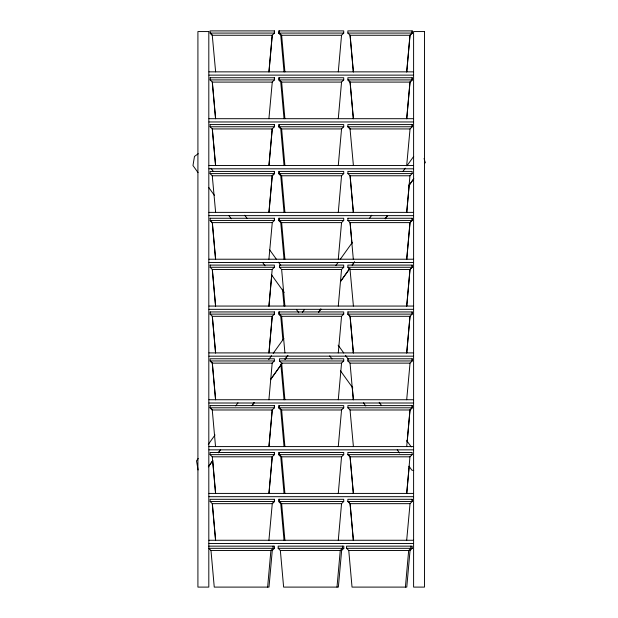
<?xml version="1.0" encoding="UTF-8"?>
<svg xmlns="http://www.w3.org/2000/svg" width="618" height="618" viewBox="0 0 618 618"><rect width="100%" height="100%" fill="white"/><g stroke="black" fill="none" stroke-linecap="round" stroke-linejoin="round"><path stroke-width="0.93" d="M268.915 71.858L272.183 35.257L274.446 33.078L274.446 30.9L210.089 30.9L210.182 33.078L212.36 35.257M269 71.858L272.268 35.257M268.915 118.695L272.268 82.094M268.915 165.539L272.183 128.938L274.446 126.76L274.446 124.581L210.089 124.581M269 165.539L272.268 128.938M268.915 212.376L272.183 175.775L274.361 173.596L274.361 171.418M269 212.376L272.268 175.775L274.446 173.596L274.446 171.418L210.089 171.418L210.089 173.596L212.268 175.775L215.628 212.376M268.915 259.22L272.268 222.619M268.915 306.057L272.183 269.456L274.361 267.277L274.361 265.099L210.089 265.099M269 306.057L271.765 275.087M268.915 352.901L272.183 316.3L274.446 314.122L274.446 311.943L210.089 311.943M269 352.901L272.268 316.3M268.915 399.738L272.183 363.137L274.361 360.958L274.361 358.78L210.089 358.78L210.182 360.958L212.36 363.137L215.628 399.738M268.915 446.582L272.183 409.981L274.446 407.803L274.446 405.624L210.089 405.624M269 446.582L272.268 409.981M268.915 493.419L272.183 456.818L274.446 454.639L274.446 452.461L210.089 452.461L210.089 454.639L212.268 456.818L215.535 493.419M269 493.419L272.268 456.818M268.915 540.263L272.268 503.662L274.446 501.484L274.446 499.305L210.089 499.305L210.182 501.484M267.633 587.1L270.9 550.499L273.079 548.32L273.079 546.142M274.446 548.32L272.268 550.499L269 587.1L214.253 587.1L210.985 550.499L208.807 548.32L274.446 548.32L274.446 546.142L208.807 546.142M338.278 71.858L341.545 35.257L343.724 33.078L343.724 30.9L278.587 30.9L278.587 33.078L280.765 35.257L284.033 71.858M338.278 118.695L341.545 82.094L343.724 79.915L343.724 77.737L278.587 77.737L278.587 79.915L280.765 82.094L284.033 118.695M338.278 165.539L341.545 128.938L343.724 126.76L343.724 124.581L278.587 124.581L278.587 126.76L280.765 128.938L284.033 165.539M338.278 212.376L341.545 175.775L343.724 173.596L343.724 171.418L278.587 171.418L278.587 173.596L280.765 175.775L284.033 212.376M338.278 259.22L341.545 222.619L343.724 220.441L343.724 218.262L278.587 218.262L278.587 220.441L280.765 222.619L284.033 259.22M338.278 306.057L341.545 269.456L343.724 267.277L343.724 265.099L279.46 265.099L279.46 267.277L281.638 269.456L284.906 306.057M338.278 352.901L341.545 316.3L343.724 314.122L343.724 311.943L278.587 311.943L278.587 314.122L280.765 316.3L282.859 339.761M338.278 399.738L341.545 363.137L343.724 360.958L343.724 358.78L279.46 358.78L279.46 360.958L281.638 363.137L284.906 399.738M338.278 446.582L341.545 409.981L343.724 407.803L343.724 405.624L278.587 405.624L278.587 407.803L280.765 409.981L284.033 446.582M338.278 493.419L341.545 456.818L343.724 454.639L343.724 452.461L278.587 452.461L278.587 454.639L280.765 456.818L284.033 493.419M338.278 540.263L341.545 503.662L343.724 501.484L343.724 499.305L278.587 499.305L278.587 501.484L280.765 503.662L284.033 540.263M336.995 587.1L340.263 550.499L342.442 548.32L342.442 546.142M341.638 550.499L338.37 587.1L283.623 587.1L280.356 550.499L278.177 548.32L278.177 546.142L343.817 546.142L343.817 548.32L341.638 550.499L280.356 550.499M406.69 71.858L409.958 35.257L412.136 33.078L412.136 30.9M406.775 71.858L410.043 35.257L412.221 33.078L412.221 30.9L347.864 30.9L347.864 33.078L350.136 35.257L353.403 71.858M406.69 118.695L409.958 82.094L412.136 79.915L412.136 77.737M406.775 118.695L410.043 82.094L412.221 79.915L412.221 77.737L347.864 77.737L347.957 79.915L350.136 82.094L353.403 118.695M406.69 165.539L410.043 128.938L412.221 126.76L412.221 124.581L347.864 124.581L347.864 126.76L350.043 128.938L353.403 165.539M406.69 212.376L409.958 175.775L412.136 173.596L412.136 171.418L347.864 171.418L347.957 173.596M406.775 212.376L409.294 184.226M406.69 259.22L409.958 222.619L412.136 220.441L412.136 218.262M406.775 259.22L410.043 222.619L412.221 220.441L412.221 218.262L347.864 218.262M406.69 306.057L409.958 269.456L412.136 267.277L412.136 265.099M406.775 306.057L410.043 269.456L412.221 267.277L412.221 265.099L347.864 265.099L347.864 267.277L350.043 269.456L353.403 306.057M406.69 352.901L409.958 316.3L412.221 314.122L412.221 311.943L347.864 311.943M406.775 352.901L410.043 316.3L350.043 316.3L347.864 314.122L347.957 311.943M406.69 399.738L410.043 363.137L412.221 360.958L412.221 358.78L347.864 358.78L347.864 360.958L350.043 363.137L353.311 399.738M406.69 446.582L409.958 409.981L412.136 407.803L412.136 405.624M407.2 441.885L410.043 409.981L412.221 407.803L412.221 405.624L347.864 405.624L347.957 407.803M406.69 493.419L409.958 456.818L412.136 454.639L412.136 452.461L347.864 452.461L347.864 454.639L350.043 456.818L353.311 493.419M406.775 493.419L409.209 466.204M406.69 540.263L410.043 503.662L412.221 501.484L412.221 499.305L347.864 499.305L347.864 501.484L350.043 503.662L353.311 540.263M405.408 587.1L408.676 550.499L410.854 548.32L410.854 546.142M410.043 550.499L406.775 587.1L352.028 587.1L348.761 550.499L346.582 548.32L346.582 546.142L412.221 546.142L412.221 548.32L410.043 550.499L348.761 550.499M198.084 469.974L196.516 460.858L198.239 458.502M208.312 444.381L215.025 434.964M235.69 405.933L237.969 402.789M268.706 359.637L271.549 355.713M273.187 353.357L283.863 338.448M302.287 312.553L304.566 309.417M335.868 265.477L338.146 262.341M340.34 259.197L352.136 242.719M369.44 218.393L371.727 215.257M403.021 171.317L405.3 168.181M406.938 165.825L413.697 156.408M208.83 466.096L212.754 460.595L215.628 493.419M218.355 452.747L220.595 449.603M251.951 405.64L254.191 402.496M281.63 364.033L270.429 379.73L282.233 363.245M284.991 359.321L287.787 355.396M318.587 312.214L320.827 309.07M340.425 281.592L349.942 268.243L340.464 281.592M352.183 265.107L354.423 261.962M385.223 218.787L387.463 215.643L385.261 218.787M413.218 179.529L408.737 185.809L413.821 178.741M208.32 466.876L212.801 460.595M218.393 452.747L220.634 449.603M251.997 405.64L254.237 402.496M285.029 359.321L287.834 355.396M318.625 312.214L320.866 309.07M352.229 265.107L354.469 261.962M274.361 499.305L274.361 501.484L272.183 503.662L212.268 503.662L215.535 540.263M198.262 153.712L194.469 156.431L192.978 165.554L198.046 172.607M278.587 33.078L343.724 33.078M347.864 33.078L412.136 33.078M274.361 30.9L274.361 33.078L210.089 33.078L212.268 35.257L272.183 35.257M279.46 30.9L279.46 33.078L281.638 35.257L341.545 35.257M409.958 35.257L350.043 35.257L353.311 71.858M209.023 71.858L413.388 71.858M209.023 75.126L413.388 75.126M210.089 77.737L274.446 77.737L274.446 79.915L272.183 82.094L212.268 82.094L215.535 118.695M210.182 77.737L210.089 79.915L274.361 79.915L274.361 77.737M279.46 77.737L279.46 79.915L343.724 79.915M412.136 79.915L347.864 79.915L350.043 82.094L353.311 118.695M279.46 79.915L281.638 82.094L341.545 82.094M350.043 82.094L409.958 82.094M209.023 118.695L413.388 118.695M209.023 121.962L413.388 121.962M210.182 124.581L210.089 126.76L274.361 126.76L274.361 124.581M278.587 126.76L343.724 126.76M347.864 126.76L412.136 126.76L412.136 124.581M272.183 128.938L212.268 128.938L215.535 165.539M279.46 124.581L279.46 126.76L281.638 128.938L341.545 128.938M350.043 128.938L409.958 128.938M209.023 165.539L413.388 165.539M209.023 168.807L413.388 168.807M210.089 173.596L274.361 173.596M278.587 173.596L343.724 173.596M412.136 173.596L347.864 173.596L350.136 175.775L353.403 212.376M212.268 175.775L272.183 175.775M279.46 171.418L279.46 173.596L281.638 175.775L341.545 175.775M409.958 175.775L350.043 175.775L353.311 212.376M209.023 212.376L413.388 212.376M209.023 215.643L413.388 215.643M210.089 218.262L274.446 218.262L274.446 220.441L272.183 222.619L212.268 222.619L210.089 220.441L274.361 220.441L274.361 218.262M278.587 220.441L343.724 220.441M347.957 218.262L347.864 220.441L412.136 220.441M279.46 218.262L279.46 220.441L281.638 222.619L341.545 222.619M409.958 222.619L350.043 222.619L353.311 259.22M209.023 259.22L413.388 259.22M209.023 262.488L413.388 262.488M274.361 267.277L210.089 267.277L212.36 269.456L215.628 306.057M279.46 267.277L343.724 267.277M347.864 267.277L412.136 267.277M272.183 269.456L212.268 269.456L215.535 306.057M281.638 269.456L341.545 269.456M350.043 269.456L409.958 269.456M209.023 306.057L413.388 306.057M209.023 309.324L413.388 309.324M210.182 311.943L210.089 314.122L274.361 314.122L274.361 311.943M279.46 311.943L279.46 314.122L343.724 314.122M347.864 314.122L412.136 314.122L412.136 311.943M272.183 316.3L212.268 316.3L215.535 352.901M279.46 314.122L281.638 316.3L341.545 316.3M209.023 352.901L413.388 352.901M209.023 356.169L413.388 356.169M274.361 360.958L210.089 360.958L212.268 363.137L215.535 399.738M279.46 360.958L343.724 360.958M347.864 360.958L412.136 360.958L412.136 358.78M212.268 363.137L272.183 363.137M281.638 363.137L341.545 363.137M350.043 363.137L409.958 363.137M209.023 399.738L413.388 399.738M209.023 403.006L413.388 403.006M210.182 405.624L210.089 407.803L274.361 407.803L274.361 405.624M278.587 407.803L343.724 407.803M412.136 407.803L347.864 407.803L350.136 409.981M210.089 407.803L212.268 409.981L272.183 409.981M279.46 405.624L279.46 407.803L281.638 409.981L341.545 409.981M409.958 409.981L350.043 409.981L353.403 446.582M209.023 446.582L413.388 446.582M209.023 449.85L413.388 449.85M210.089 454.639L274.361 454.639L274.361 452.461M278.587 454.639L343.724 454.639M347.864 454.639L412.136 454.639M212.268 456.818L272.183 456.818M279.46 452.461L279.46 454.639L281.638 456.818L341.545 456.818M350.043 456.818L409.958 456.818M209.023 493.419L413.388 493.419M209.023 496.687L413.388 496.687M274.361 501.484L210.089 501.484L212.36 503.662L215.628 540.263M279.46 499.305L279.46 501.484L343.724 501.484M347.864 501.484L412.136 501.484L412.136 499.305M279.46 501.484L281.638 503.662L341.545 503.662M350.043 503.662L409.958 503.662M209.023 540.263L413.388 540.263M209.023 543.531L413.388 543.531M278.177 548.32L343.817 548.32M346.582 548.32L412.221 548.32M210.985 550.499L272.268 550.499M413.712 470.499L411.889 470.198L409.07 466.281M347.957 126.76L350.136 128.938M210.089 79.915L212.36 82.094L215.628 118.695M347.864 220.441L350.136 222.619L351.974 243.268M210.089 126.76L212.36 128.938L215.628 165.539M349.046 268.366L350.136 269.456M347.957 314.122L350.136 316.3L353.403 352.901M210.089 314.122L212.36 316.3L215.628 352.901M347.957 454.639L350.136 456.818L353.403 493.419M347.957 501.484L350.136 503.662L353.403 540.263M210.182 407.803L212.36 409.981M211.032 168.274L213.28 171.402M244.774 215.234L247.022 218.37M269.518 249.672L276.269 259.066M278.517 262.202L280.773 265.331M338.139 345.168L343.762 352.994M345.447 355.342L348.258 359.251M379.197 402.303L381.445 405.431M406.752 440.657L411.256 446.914M208.737 187.486L214.361 195.319M228.992 215.674L231.248 218.811M262.758 262.665L265.014 265.802M271.765 275.195L284.141 292.422M296.524 309.657L298.772 312.785M329.726 355.86L331.974 358.988M340.418 370.738L352.801 387.965M363.492 402.851L365.74 405.98M397.258 449.834L399.506 452.971M424.257 158.486L425.022 163.044L424.218 158.486M350.043 316.3L353.311 352.901M352.229 386.598L353.403 399.738M281.638 35.257L284.906 71.858M281.638 82.094L284.906 118.695M281.638 128.938L284.906 165.539M281.638 175.775L284.906 212.376M281.638 222.619L284.906 259.22M282.526 289.17L284.033 306.057M281.638 316.3L284.906 352.901M280.85 364.079L284.033 399.738M281.638 409.981L284.906 446.582M281.638 456.818L284.906 493.419M281.638 503.662L284.906 540.263M212.268 35.257L215.628 71.858M215.628 259.22L212.36 222.619L210.182 220.441L210.182 218.262M212.268 222.619L215.535 259.22M212.268 409.981L215.535 446.582M210.182 265.099L210.182 267.277M208.807 31.557L197.914 31.557L197.914 587.1L208.807 587.1L208.807 31.557M424.489 31.557L413.596 31.557L413.596 587.1L424.489 587.1L424.489 31.557"/></g></svg>
